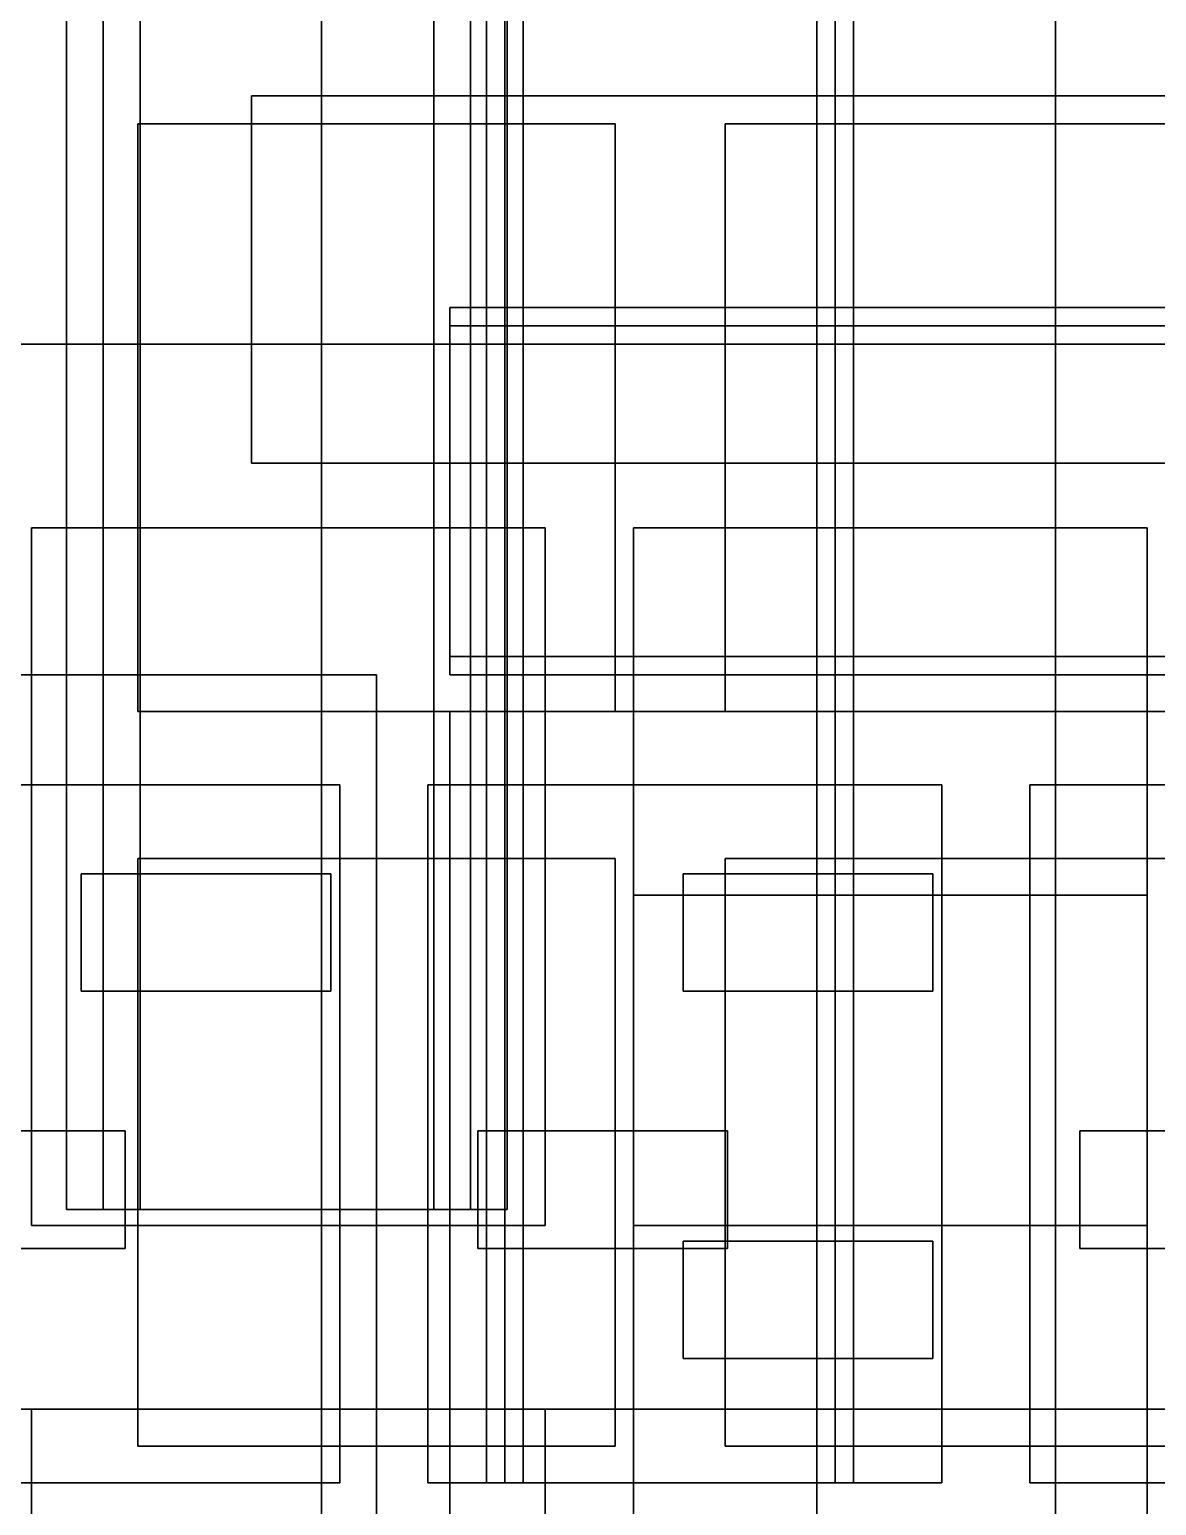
# Model space of a CAD drawing. Header units: feet. Extents: x -228 to 222, y -147 to 142.
# Drawn here: x -75.45 to -44.75, y 20.38 to 60.57 of the extents above; entities that cross this region are included whole.
import ezdxf

# ---------------------------------------------------------------- set-up
doc = ezdxf.new("R2010")
doc.units = ezdxf.units.FT
for name, color, linetype in [('bed', 7, 'CONTINUOUS'), ('corridor_clean', 7, 'CONTINUOUS'), ('corridor_patient', 7, 'CONTINUOUS'), ('corridor_public', 7, 'CONTINUOUS'), ('corridor_restricted', 7, 'CONTINUOUS'), ('corridor_sterile', 7, 'CONTINUOUS'), ('ed', 7, 'CONTINUOUS'), ('floor', 7, 'CONTINUOUS'), ('icu', 7, 'CONTINUOUS'), ('isolation_bed', 7, 'CONTINUOUS'), ('med_surg', 7, 'CONTINUOUS'), ('nicu', 7, 'CONTINUOUS'), ('oncology', 7, 'CONTINUOUS'), ('procedure', 7, 'CONTINUOUS'), ('rehab', 7, 'CONTINUOUS'), ('telemetry', 7, 'CONTINUOUS'), ('utility', 7, 'CONTINUOUS'), ('women', 7, 'CONTINUOUS')]:
    doc.layers.add(name, color=color, linetype=linetype)

msp = doc.modelspace()

# ---------------------------------------------------------------- linework, layer by layer
at = {"layer": 'bed'}
for points in [[(-67.24, 37.58, 78.75), (-74.04, 37.58, 78.75), (-74.04, 37.58, 80.95), (-67.24, 37.58, 80.95)], [(-74.04, 37.58, 78.75), (-74.04, 34.38, 78.75), (-74.04, 34.38, 80.95), (-74.04, 37.58, 80.95)], [(-74.04, 34.38, 80.95), (-67.24, 34.38, 80.95), (-67.24, 37.58, 80.95), (-74.04, 37.58, 80.95)], [(-74.04, 34.38, 78.75), (-74.04, 37.58, 78.75), (-67.24, 37.58, 78.75), (-67.24, 34.38, 78.75)], [(-67.24, 37.58, 93.75), (-74.04, 37.58, 93.75), (-74.04, 37.58, 95.95), (-67.24, 37.58, 95.95)], [(-74.04, 37.58, 93.75), (-74.04, 34.38, 93.75), (-74.04, 34.38, 95.95), (-74.04, 37.58, 95.95)], [(-74.04, 34.38, 95.95), (-67.24, 34.38, 95.95), (-67.24, 37.58, 95.95), (-74.04, 37.58, 95.95)], [(-74.04, 34.38, 93.75), (-74.04, 37.58, 93.75), (-67.24, 37.58, 93.75), (-67.24, 34.38, 93.75)], [(-67.24, 37.58, 108.75), (-74.04, 37.58, 108.75), (-74.04, 37.58, 110.95), (-67.24, 37.58, 110.95)], [(-74.04, 37.58, 108.75), (-74.04, 34.38, 108.75), (-74.04, 34.38, 110.95), (-74.04, 37.58, 110.95)], [(-74.04, 34.38, 110.95), (-67.24, 34.38, 110.95), (-67.24, 37.58, 110.95), (-74.04, 37.58, 110.95)], [(-74.04, 34.38, 108.75), (-74.04, 37.58, 108.75), (-67.24, 37.58, 108.75), (-67.24, 34.38, 108.75)], [(-67.24, 37.58, 123.75), (-74.04, 37.58, 123.75), (-74.04, 37.58, 125.95), (-67.24, 37.58, 125.95)], [(-74.04, 37.58, 123.75), (-74.04, 34.38, 123.75), (-74.04, 34.38, 125.95), (-74.04, 37.58, 125.95)], [(-74.04, 34.38, 125.95), (-67.24, 34.38, 125.95), (-67.24, 37.58, 125.95), (-74.04, 37.58, 125.95)], [(-74.04, 34.38, 123.75), (-74.04, 37.58, 123.75), (-67.24, 37.58, 123.75), (-67.24, 34.38, 123.75)], [(-67.24, 37.58, 168.75), (-74.04, 37.58, 168.75), (-74.04, 37.58, 170.95), (-67.24, 37.58, 170.95)], [(-74.04, 37.58, 168.75), (-74.04, 34.38, 168.75), (-74.04, 34.38, 170.95), (-74.04, 37.58, 170.95)], [(-74.04, 34.38, 170.95), (-67.24, 34.38, 170.95), (-67.24, 37.58, 170.95), (-74.04, 37.58, 170.95)], [(-74.04, 34.38, 168.75), (-74.04, 37.58, 168.75), (-67.24, 37.58, 168.75), (-67.24, 34.38, 168.75)], [(-67.24, 34.38, 78.75), (-67.24, 37.58, 78.75), (-67.24, 37.58, 80.95), (-67.24, 34.38, 80.95)], [(-67.24, 34.38, 93.75), (-67.24, 37.58, 93.75), (-67.24, 37.58, 95.95), (-67.24, 34.38, 95.95)], [(-67.24, 34.38, 108.75), (-67.24, 37.58, 108.75), (-67.24, 37.58, 110.95), (-67.24, 34.38, 110.95)], [(-67.24, 34.38, 123.75), (-67.24, 37.58, 123.75), (-67.24, 37.58, 125.95), (-67.24, 34.38, 125.95)], [(-67.24, 34.38, 168.75), (-67.24, 37.58, 168.75), (-67.24, 37.58, 170.95), (-67.24, 34.38, 170.95)], [(-50.84, 37.58, 78.75), (-57.64, 37.58, 78.75), (-57.64, 37.58, 80.95), (-50.84, 37.58, 80.95)], [(-57.64, 37.58, 78.75), (-57.64, 34.38, 78.75), (-57.64, 34.38, 80.95), (-57.64, 37.58, 80.95)], [(-57.64, 34.38, 80.95), (-50.84, 34.38, 80.95), (-50.84, 37.58, 80.95), (-57.64, 37.58, 80.95)], [(-57.64, 34.38, 78.75), (-57.64, 37.58, 78.75), (-50.84, 37.58, 78.75), (-50.84, 34.38, 78.75)], [(-50.84, 37.58, 93.75), (-57.64, 37.58, 93.75), (-57.64, 37.58, 95.95), (-50.84, 37.58, 95.95)], [(-57.64, 37.58, 93.75), (-57.64, 34.38, 93.75), (-57.64, 34.38, 95.95), (-57.64, 37.58, 95.95)], [(-57.64, 34.38, 95.95), (-50.84, 34.38, 95.95), (-50.84, 37.58, 95.95), (-57.64, 37.58, 95.95)], [(-57.64, 34.38, 93.75), (-57.64, 37.58, 93.75), (-50.84, 37.58, 93.75), (-50.84, 34.38, 93.75)], [(-50.84, 37.58, 108.75), (-57.64, 37.58, 108.75), (-57.64, 37.58, 110.95), (-50.84, 37.58, 110.95)], [(-57.64, 37.58, 108.75), (-57.64, 34.38, 108.75), (-57.64, 34.38, 110.95), (-57.64, 37.58, 110.95)], [(-57.64, 34.38, 110.95), (-50.84, 34.38, 110.95), (-50.84, 37.58, 110.95), (-57.64, 37.58, 110.95)], [(-57.64, 34.38, 108.75), (-57.64, 37.58, 108.75), (-50.84, 37.58, 108.75), (-50.84, 34.38, 108.75)], [(-50.84, 37.58, 123.75), (-57.64, 37.58, 123.75), (-57.64, 37.58, 125.95), (-50.84, 37.58, 125.95)], [(-57.64, 37.58, 123.75), (-57.64, 34.38, 123.75), (-57.64, 34.38, 125.95), (-57.64, 37.58, 125.95)], [(-57.64, 34.38, 125.95), (-50.84, 34.38, 125.95), (-50.84, 37.58, 125.95), (-57.64, 37.58, 125.95)], [(-57.64, 34.38, 123.75), (-57.64, 37.58, 123.75), (-50.84, 37.58, 123.75), (-50.84, 34.38, 123.75)], [(-50.84, 37.58, 168.75), (-57.64, 37.58, 168.75), (-57.64, 37.58, 170.95), (-50.84, 37.58, 170.95)], [(-57.64, 37.58, 168.75), (-57.64, 34.38, 168.75), (-57.64, 34.38, 170.95), (-57.64, 37.58, 170.95)], [(-57.64, 34.38, 170.95), (-50.84, 34.38, 170.95), (-50.84, 37.58, 170.95), (-57.64, 37.58, 170.95)], [(-57.64, 34.38, 168.75), (-57.64, 37.58, 168.75), (-50.84, 37.58, 168.75), (-50.84, 34.38, 168.75)], [(-50.84, 34.38, 78.75), (-50.84, 37.58, 78.75), (-50.84, 37.58, 80.95), (-50.84, 34.38, 80.95)], [(-50.84, 34.38, 93.75), (-50.84, 37.58, 93.75), (-50.84, 37.58, 95.95), (-50.84, 34.38, 95.95)], [(-50.84, 34.38, 108.75), (-50.84, 37.58, 108.75), (-50.84, 37.58, 110.95), (-50.84, 34.38, 110.95)], [(-50.84, 34.38, 123.75), (-50.84, 37.58, 123.75), (-50.84, 37.58, 125.95), (-50.84, 34.38, 125.95)], [(-50.84, 34.38, 168.75), (-50.84, 37.58, 168.75), (-50.84, 37.58, 170.95), (-50.84, 34.38, 170.95)], [(-74.04, 34.38, 78.75), (-67.24, 34.38, 78.75), (-67.24, 34.38, 80.95), (-74.04, 34.38, 80.95)], [(-74.04, 34.38, 93.75), (-67.24, 34.38, 93.75), (-67.24, 34.38, 95.95), (-74.04, 34.38, 95.95)], [(-74.04, 34.38, 108.75), (-67.24, 34.38, 108.75), (-67.24, 34.38, 110.95), (-74.04, 34.38, 110.95)], [(-74.04, 34.38, 123.75), (-67.24, 34.38, 123.75), (-67.24, 34.38, 125.95), (-74.04, 34.38, 125.95)], [(-74.04, 34.38, 168.75), (-67.24, 34.38, 168.75), (-67.24, 34.38, 170.95), (-74.04, 34.38, 170.95)], [(-57.64, 34.38, 78.75), (-50.84, 34.38, 78.75), (-50.84, 34.38, 80.95), (-57.64, 34.38, 80.95)], [(-57.64, 34.38, 93.75), (-50.84, 34.38, 93.75), (-50.84, 34.38, 95.95), (-57.64, 34.38, 95.95)], [(-57.64, 34.38, 108.75), (-50.84, 34.38, 108.75), (-50.84, 34.38, 110.95), (-57.64, 34.38, 110.95)], [(-57.64, 34.38, 123.75), (-50.84, 34.38, 123.75), (-50.84, 34.38, 125.95), (-57.64, 34.38, 125.95)], [(-57.64, 34.38, 168.75), (-50.84, 34.38, 168.75), (-50.84, 34.38, 170.95), (-57.64, 34.38, 170.95)], [(-72.84, 30.58, 138.75), (-79.64, 30.58, 138.75), (-79.64, 30.58, 140.95), (-72.84, 30.58, 140.95)], [(-79.64, 27.38, 140.95), (-72.84, 27.38, 140.95), (-72.84, 30.58, 140.95), (-79.64, 30.58, 140.95)], [(-79.64, 27.38, 138.75), (-79.64, 30.58, 138.75), (-72.84, 30.58, 138.75), (-72.84, 27.38, 138.75)], [(-72.84, 30.58, 153.75), (-79.64, 30.58, 153.75), (-79.64, 30.58, 155.95), (-72.84, 30.58, 155.95)], [(-79.64, 27.38, 155.95), (-72.84, 27.38, 155.95), (-72.84, 30.58, 155.95), (-79.64, 30.58, 155.95)], [(-79.64, 27.38, 153.75), (-79.64, 30.58, 153.75), (-72.84, 30.58, 153.75), (-72.84, 27.38, 153.75)], [(-72.84, 27.38, 138.75), (-72.84, 30.58, 138.75), (-72.84, 30.58, 140.95), (-72.84, 27.38, 140.95)], [(-72.84, 27.38, 153.75), (-72.84, 30.58, 153.75), (-72.84, 30.58, 155.95), (-72.84, 27.38, 155.95)], [(-56.44, 30.58, 138.75), (-63.24, 30.58, 138.75), (-63.24, 30.58, 140.95), (-56.44, 30.58, 140.95)], [(-63.24, 30.58, 138.75), (-63.24, 27.38, 138.75), (-63.24, 27.38, 140.95), (-63.24, 30.58, 140.95)], [(-63.24, 27.38, 140.95), (-56.44, 27.38, 140.95), (-56.44, 30.58, 140.95), (-63.24, 30.58, 140.95)], [(-63.24, 27.38, 138.75), (-63.24, 30.58, 138.75), (-56.44, 30.58, 138.75), (-56.44, 27.38, 138.75)], [(-56.44, 30.58, 153.75), (-63.24, 30.58, 153.75), (-63.24, 30.58, 155.95), (-56.44, 30.58, 155.95)], [(-63.24, 30.58, 153.75), (-63.24, 27.38, 153.75), (-63.24, 27.38, 155.95), (-63.24, 30.58, 155.95)], [(-63.24, 27.38, 155.95), (-56.44, 27.38, 155.95), (-56.44, 30.58, 155.95), (-63.24, 30.58, 155.95)], [(-63.24, 27.38, 153.75), (-63.24, 30.58, 153.75), (-56.44, 30.58, 153.75), (-56.44, 27.38, 153.75)], [(-56.44, 27.38, 138.75), (-56.44, 30.58, 138.75), (-56.44, 30.58, 140.95), (-56.44, 27.38, 140.95)], [(-56.44, 27.38, 153.75), (-56.44, 30.58, 153.75), (-56.44, 30.58, 155.95), (-56.44, 27.38, 155.95)], [(-40.04, 30.58, 153.75), (-46.84, 30.58, 153.75), (-46.84, 30.58, 155.95), (-40.04, 30.58, 155.95)], [(-46.84, 30.58, 153.75), (-46.84, 27.38, 153.75), (-46.84, 27.38, 155.95), (-46.84, 30.58, 155.95)], [(-46.84, 27.38, 155.95), (-40.04, 27.38, 155.95), (-40.04, 30.58, 155.95), (-46.84, 30.58, 155.95)], [(-46.84, 27.38, 153.75), (-46.84, 30.58, 153.75), (-40.04, 30.58, 153.75), (-40.04, 27.38, 153.75)], [(-79.64, 27.38, 138.75), (-72.84, 27.38, 138.75), (-72.84, 27.38, 140.95), (-79.64, 27.38, 140.95)], [(-79.64, 27.38, 153.75), (-72.84, 27.38, 153.75), (-72.84, 27.38, 155.95), (-79.64, 27.38, 155.95)], [(-63.24, 27.38, 138.75), (-56.44, 27.38, 138.75), (-56.44, 27.38, 140.95), (-63.24, 27.38, 140.95)], [(-63.24, 27.38, 153.75), (-56.44, 27.38, 153.75), (-56.44, 27.38, 155.95), (-63.24, 27.38, 155.95)], [(-46.84, 27.38, 153.75), (-40.04, 27.38, 153.75), (-40.04, 27.38, 155.95), (-46.84, 27.38, 155.95)]]:
    msp.add_3dface(points, dxfattribs=at)
at = {"layer": 'corridor_clean'}
for points in [[(-73.44, 110.44, 17.4), (-73.44, 28.44, 17.4), (-73.44, 28.44, 18.6), (-73.44, 110.44, 18.6)], [(-73.44, 28.44, 18.6), (-63.44, 28.44, 18.6), (-63.44, 110.44, 18.6), (-73.44, 110.44, 18.6)], [(-73.44, 28.44, 17.4), (-73.44, 110.44, 17.4), (-63.44, 110.44, 17.4), (-63.44, 28.44, 17.4)], [(-63.44, 28.44, 17.4), (-63.44, 110.44, 17.4), (-63.44, 110.44, 18.6), (-63.44, 28.44, 18.6)], [(-73.44, 28.44, 17.4), (-63.44, 28.44, 17.4), (-63.44, 28.44, 18.6), (-73.44, 28.44, 18.6)]]:
    msp.add_3dface(points, dxfattribs=at)
at = {"layer": 'corridor_patient'}
for points in [[(-73.44, 110.44, 32.4), (-73.44, 28.44, 32.4), (-73.44, 28.44, 33.6), (-73.44, 110.44, 33.6)], [(-73.44, 28.44, 33.6), (-63.44, 28.44, 33.6), (-63.44, 110.44, 33.6), (-73.44, 110.44, 33.6)], [(-73.44, 28.44, 32.4), (-73.44, 110.44, 32.4), (-63.44, 110.44, 32.4), (-63.44, 28.44, 32.4)], [(-63.44, 28.44, 32.4), (-63.44, 110.44, 32.4), (-63.44, 110.44, 33.6), (-63.44, 28.44, 33.6)], [(-63, 103, 62.4), (-63, 21, 62.4), (-63, 21, 63.6), (-63, 103, 63.6)], [(-63, 21, 63.6), (-53, 21, 63.6), (-53, 103, 63.6), (-63, 103, 63.6)], [(-63, 21, 62.4), (-63, 103, 62.4), (-53, 103, 62.4), (-53, 21, 62.4)], [(-63, 103, 182.4), (-63, 21, 182.4), (-63, 21, 183.6), (-63, 103, 183.6)], [(-63, 21, 183.6), (-53, 21, 183.6), (-53, 103, 183.6), (-63, 103, 183.6)], [(-63, 21, 182.4), (-63, 103, 182.4), (-53, 103, 182.4), (-53, 21, 182.4)], [(-62.5, 103, 77.4), (-62.5, 21, 77.4), (-62.5, 21, 78.6), (-62.5, 103, 78.6)], [(-62.5, 21, 78.6), (-53.5, 21, 78.6), (-53.5, 103, 78.6), (-62.5, 103, 78.6)], [(-62.5, 21, 77.4), (-62.5, 103, 77.4), (-53.5, 103, 77.4), (-53.5, 21, 77.4)], [(-62.5, 103, 92.4), (-62.5, 21, 92.4), (-62.5, 21, 93.6), (-62.5, 103, 93.6)], [(-62.5, 21, 93.6), (-53.5, 21, 93.6), (-53.5, 103, 93.6), (-62.5, 103, 93.6)], [(-62.5, 21, 92.4), (-62.5, 103, 92.4), (-53.5, 103, 92.4), (-53.5, 21, 92.4)], [(-62.5, 103, 107.4), (-62.5, 21, 107.4), (-62.5, 21, 108.6), (-62.5, 103, 108.6)], [(-62.5, 21, 108.6), (-53.5, 21, 108.6), (-53.5, 103, 108.6), (-62.5, 103, 108.6)], [(-62.5, 21, 107.4), (-62.5, 103, 107.4), (-53.5, 103, 107.4), (-53.5, 21, 107.4)], [(-62.5, 103, 122.4), (-62.5, 21, 122.4), (-62.5, 21, 123.6), (-62.5, 103, 123.6)], [(-62.5, 21, 123.6), (-53.5, 21, 123.6), (-53.5, 103, 123.6), (-62.5, 103, 123.6)], [(-62.5, 21, 122.4), (-62.5, 103, 122.4), (-53.5, 103, 122.4), (-53.5, 21, 122.4)], [(-62.5, 103, 152.4), (-62.5, 21, 152.4), (-62.5, 21, 153.6), (-62.5, 103, 153.6)], [(-62.5, 21, 153.6), (-53.5, 21, 153.6), (-53.5, 103, 153.6), (-62.5, 103, 153.6)], [(-62.5, 21, 152.4), (-62.5, 103, 152.4), (-53.5, 103, 152.4), (-53.5, 21, 152.4)], [(-53.5, 21, 77.4), (-53.5, 103, 77.4), (-53.5, 103, 78.6), (-53.5, 21, 78.6)], [(-53.5, 21, 92.4), (-53.5, 103, 92.4), (-53.5, 103, 93.6), (-53.5, 21, 93.6)], [(-53.5, 21, 107.4), (-53.5, 103, 107.4), (-53.5, 103, 108.6), (-53.5, 21, 108.6)], [(-53.5, 21, 122.4), (-53.5, 103, 122.4), (-53.5, 103, 123.6), (-53.5, 21, 123.6)], [(-53.5, 21, 152.4), (-53.5, 103, 152.4), (-53.5, 103, 153.6), (-53.5, 21, 153.6)], [(-53, 21, 62.4), (-53, 103, 62.4), (-53, 103, 63.6), (-53, 21, 63.6)], [(-53, 21, 182.4), (-53, 103, 182.4), (-53, 103, 183.6), (-53, 21, 183.6)], [(-1.4, 58.76, 32.4), (-69.4, 58.76, 32.4), (-69.4, 58.76, 33.6), (-1.4, 58.76, 33.6)], [(-69.4, 58.76, 32.4), (-69.4, 48.76, 32.4), (-69.4, 48.76, 33.6), (-69.4, 58.76, 33.6)], [(-69.4, 48.76, 33.6), (-1.4, 48.76, 33.6), (-1.4, 58.76, 33.6), (-69.4, 58.76, 33.6)], [(-69.4, 48.76, 32.4), (-69.4, 58.76, 32.4), (-1.4, 58.76, 32.4), (-1.4, 48.76, 32.4)], [(4, 53, 62.4), (-64, 53, 62.4), (-64, 53, 63.6), (4, 53, 63.6)], [(-64, 53, 62.4), (-64, 43, 62.4), (-64, 43, 63.6), (-64, 53, 63.6)], [(-64, 43, 63.6), (4, 43, 63.6), (4, 53, 63.6), (-64, 53, 63.6)], [(-64, 43, 62.4), (-64, 53, 62.4), (4, 53, 62.4), (4, 43, 62.4)], [(4, 52.5, 122.4), (-64, 52.5, 122.4), (-64, 52.5, 123.6), (4, 52.5, 123.6)], [(-64, 52.5, 122.4), (-64, 43.5, 122.4), (-64, 43.5, 123.6), (-64, 52.5, 123.6)], [(-64, 43.5, 123.6), (4, 43.5, 123.6), (4, 52.5, 123.6), (-64, 52.5, 123.6)], [(-64, 43.5, 122.4), (-64, 52.5, 122.4), (4, 52.5, 122.4), (4, 43.5, 122.4)], [(-69.4, 48.76, 32.4), (-1.4, 48.76, 32.4), (-1.4, 48.76, 33.6), (-69.4, 48.76, 33.6)], [(-64, 43.5, 122.4), (4, 43.5, 122.4), (4, 43.5, 123.6), (-64, 43.5, 123.6)], [(-64, 43, 62.4), (4, 43, 62.4), (4, 43, 63.6), (-64, 43, 63.6)], [(-73.44, 28.44, 32.4), (-63.44, 28.44, 32.4), (-63.44, 28.44, 33.6), (-73.44, 28.44, 33.6)], [(-63, 21, 62.4), (-53, 21, 62.4), (-53, 21, 63.6), (-63, 21, 63.6)], [(-63, 21, 182.4), (-53, 21, 182.4), (-53, 21, 183.6), (-63, 21, 183.6)], [(-62.5, 21, 77.4), (-53.5, 21, 77.4), (-53.5, 21, 78.6), (-62.5, 21, 78.6)], [(-62.5, 21, 92.4), (-53.5, 21, 92.4), (-53.5, 21, 93.6), (-62.5, 21, 93.6)], [(-62.5, 21, 107.4), (-53.5, 21, 107.4), (-53.5, 21, 108.6), (-62.5, 21, 108.6)], [(-62.5, 21, 122.4), (-53.5, 21, 122.4), (-53.5, 21, 123.6), (-62.5, 21, 123.6)], [(-62.5, 21, 152.4), (-53.5, 21, 152.4), (-53.5, 21, 153.6), (-62.5, 21, 153.6)]]:
    msp.add_3dface(points, dxfattribs=at)
at = {"layer": 'corridor_public'}
for points in [[(-74.44, 110.44, 32.4), (-74.44, 28.44, 32.4), (-74.44, 28.44, 33.6), (-74.44, 110.44, 33.6)], [(-74.44, 28.44, 33.6), (-62.44, 28.44, 33.6), (-62.44, 110.44, 33.6), (-74.44, 110.44, 33.6)], [(-74.44, 28.44, 32.4), (-74.44, 110.44, 32.4), (-62.44, 110.44, 32.4), (-62.44, 28.44, 32.4)], [(-62.44, 28.44, 32.4), (-62.44, 110.44, 32.4), (-62.44, 110.44, 33.6), (-62.44, 28.44, 33.6)], [(-62, 103, 77.4), (-62, 21, 77.4), (-62, 21, 78.6), (-62, 103, 78.6)], [(-62, 21, 78.6), (-54, 21, 78.6), (-54, 103, 78.6), (-62, 103, 78.6)], [(-62, 21, 77.4), (-62, 103, 77.4), (-54, 103, 77.4), (-54, 21, 77.4)], [(-62, 103, 92.4), (-62, 21, 92.4), (-62, 21, 93.6), (-62, 103, 93.6)], [(-62, 21, 93.6), (-54, 21, 93.6), (-54, 103, 93.6), (-62, 103, 93.6)], [(-62, 21, 92.4), (-62, 103, 92.4), (-54, 103, 92.4), (-54, 21, 92.4)], [(-62, 103, 107.4), (-62, 21, 107.4), (-62, 21, 108.6), (-62, 103, 108.6)], [(-62, 21, 108.6), (-54, 21, 108.6), (-54, 103, 108.6), (-62, 103, 108.6)], [(-62, 21, 107.4), (-62, 103, 107.4), (-54, 103, 107.4), (-54, 21, 107.4)], [(-62, 103, 152.4), (-62, 21, 152.4), (-62, 21, 153.6), (-62, 103, 153.6)], [(-62, 21, 153.6), (-54, 21, 153.6), (-54, 103, 153.6), (-62, 103, 153.6)], [(-62, 21, 152.4), (-62, 103, 152.4), (-54, 103, 152.4), (-54, 21, 152.4)], [(-54, 21, 77.4), (-54, 103, 77.4), (-54, 103, 78.6), (-54, 21, 78.6)], [(-54, 21, 92.4), (-54, 103, 92.4), (-54, 103, 93.6), (-54, 21, 93.6)], [(-54, 21, 107.4), (-54, 103, 107.4), (-54, 103, 108.6), (-54, 21, 108.6)], [(-54, 21, 152.4), (-54, 103, 152.4), (-54, 103, 153.6), (-54, 21, 153.6)], [(-74.44, 28.44, 32.4), (-62.44, 28.44, 32.4), (-62.44, 28.44, 33.6), (-74.44, 28.44, 33.6)], [(-62, 21, 77.4), (-54, 21, 77.4), (-54, 21, 78.6), (-62, 21, 78.6)], [(-62, 21, 92.4), (-54, 21, 92.4), (-54, 21, 93.6), (-62, 21, 93.6)], [(-62, 21, 107.4), (-54, 21, 107.4), (-54, 21, 108.6), (-62, 21, 108.6)], [(-62, 21, 152.4), (-54, 21, 152.4), (-54, 21, 153.6), (-62, 21, 153.6)]]:
    msp.add_3dface(points, dxfattribs=at)
at = {"layer": 'corridor_restricted'}
for points in [[(-73.44, 110.44, 47.4), (-73.44, 28.44, 47.4), (-73.44, 28.44, 48.6), (-73.44, 110.44, 48.6)], [(-73.44, 28.44, 48.6), (-63.44, 28.44, 48.6), (-63.44, 110.44, 48.6), (-73.44, 110.44, 48.6)], [(-73.44, 28.44, 47.4), (-73.44, 110.44, 47.4), (-63.44, 110.44, 47.4), (-63.44, 28.44, 47.4)], [(-72.44, 110.44, 2.4), (-72.44, 28.44, 2.4), (-72.44, 28.44, 3.6), (-72.44, 110.44, 3.6)], [(-72.44, 28.44, 3.6), (-64.44, 28.44, 3.6), (-64.44, 110.44, 3.6), (-72.44, 110.44, 3.6)], [(-72.44, 28.44, 2.4), (-72.44, 110.44, 2.4), (-64.44, 110.44, 2.4), (-64.44, 28.44, 2.4)], [(-64.44, 28.44, 2.4), (-64.44, 110.44, 2.4), (-64.44, 110.44, 3.6), (-64.44, 28.44, 3.6)], [(-63.44, 28.44, 47.4), (-63.44, 110.44, 47.4), (-63.44, 110.44, 48.6), (-63.44, 28.44, 48.6)], [(-62.5, 103, 137.4), (-62.5, 21, 137.4), (-62.5, 21, 138.6), (-62.5, 103, 138.6)], [(-62.5, 21, 138.6), (-53.5, 21, 138.6), (-53.5, 103, 138.6), (-62.5, 103, 138.6)], [(-62.5, 21, 137.4), (-62.5, 103, 137.4), (-53.5, 103, 137.4), (-53.5, 21, 137.4)], [(-62.5, 103, 167.4), (-62.5, 21, 167.4), (-62.5, 21, 168.6), (-62.5, 103, 168.6)], [(-62.5, 21, 168.6), (-53.5, 21, 168.6), (-53.5, 103, 168.6), (-62.5, 103, 168.6)], [(-62.5, 21, 167.4), (-62.5, 103, 167.4), (-53.5, 103, 167.4), (-53.5, 21, 167.4)], [(-53.5, 21, 137.4), (-53.5, 103, 137.4), (-53.5, 103, 138.6), (-53.5, 21, 138.6)], [(-53.5, 21, 167.4), (-53.5, 103, 167.4), (-53.5, 103, 168.6), (-53.5, 21, 168.6)], [(-1.4, 58.76, 47.4), (-69.4, 58.76, 47.4), (-69.4, 58.76, 48.6), (-1.4, 58.76, 48.6)], [(-69.4, 58.76, 47.4), (-69.4, 48.76, 47.4), (-69.4, 48.76, 48.6), (-69.4, 58.76, 48.6)], [(-69.4, 48.76, 48.6), (-1.4, 48.76, 48.6), (-1.4, 58.76, 48.6), (-69.4, 58.76, 48.6)], [(-69.4, 48.76, 47.4), (-69.4, 58.76, 47.4), (-1.4, 58.76, 47.4), (-1.4, 48.76, 47.4)], [(-69.4, 48.76, 47.4), (-1.4, 48.76, 47.4), (-1.4, 48.76, 48.6), (-69.4, 48.76, 48.6)], [(-73.44, 28.44, 47.4), (-63.44, 28.44, 47.4), (-63.44, 28.44, 48.6), (-73.44, 28.44, 48.6)], [(-72.44, 28.44, 2.4), (-64.44, 28.44, 2.4), (-64.44, 28.44, 3.6), (-72.44, 28.44, 3.6)], [(-62.5, 21, 137.4), (-53.5, 21, 137.4), (-53.5, 21, 138.6), (-62.5, 21, 138.6)], [(-62.5, 21, 167.4), (-53.5, 21, 167.4), (-53.5, 21, 168.6), (-62.5, 21, 168.6)]]:
    msp.add_3dface(points, dxfattribs=at)
at = {"layer": 'corridor_sterile'}
for points in [[(-72.44, 110.44, 47.4), (-72.44, 28.44, 47.4), (-72.44, 28.44, 48.6), (-72.44, 110.44, 48.6)], [(-72.44, 28.44, 48.6), (-64.44, 28.44, 48.6), (-64.44, 110.44, 48.6), (-72.44, 110.44, 48.6)], [(-72.44, 28.44, 47.4), (-72.44, 110.44, 47.4), (-64.44, 110.44, 47.4), (-64.44, 28.44, 47.4)], [(-64.44, 28.44, 47.4), (-64.44, 110.44, 47.4), (-64.44, 110.44, 48.6), (-64.44, 28.44, 48.6)], [(-72.44, 28.44, 47.4), (-64.44, 28.44, 47.4), (-64.44, 28.44, 48.6), (-72.44, 28.44, 48.6)]]:
    msp.add_3dface(points, dxfattribs=at)
at = {"layer": 'ed'}
for points in [[(-59.5, 58, 30), (-72.5, 58, 30), (-72.5, 58, 34.6), (-59.5, 58, 34.6)], [(-72.5, 58, 30), (-72.5, 42, 30), (-72.5, 42, 34.6), (-72.5, 58, 34.6)], [(-72.5, 42, 34.6), (-59.5, 42, 34.6), (-59.5, 58, 34.6), (-72.5, 58, 34.6)], [(-72.5, 42, 30), (-72.5, 58, 30), (-59.5, 58, 30), (-59.5, 42, 30)], [(-59.5, 42, 30), (-59.5, 58, 30), (-59.5, 58, 34.6), (-59.5, 42, 34.6)], [(-43.5, 58, 30), (-56.5, 58, 30), (-56.5, 58, 34.6), (-43.5, 58, 34.6)], [(-56.5, 58, 30), (-56.5, 42, 30), (-56.5, 42, 34.6), (-56.5, 58, 34.6)], [(-56.5, 42, 34.6), (-43.5, 42, 34.6), (-43.5, 58, 34.6), (-56.5, 58, 34.6)], [(-56.5, 42, 30), (-56.5, 58, 30), (-43.5, 58, 30), (-43.5, 42, 30)], [(-72.5, 42, 30), (-59.5, 42, 30), (-59.5, 42, 34.6), (-72.5, 42, 34.6)], [(-56.5, 42, 30), (-43.5, 42, 30), (-43.5, 42, 34.6), (-56.5, 42, 34.6)], [(-59.5, 38, 30), (-72.5, 38, 30), (-72.5, 38, 34.6), (-59.5, 38, 34.6)], [(-72.5, 38, 30), (-72.5, 22, 30), (-72.5, 22, 34.6), (-72.5, 38, 34.6)], [(-72.5, 22, 34.6), (-59.5, 22, 34.6), (-59.5, 38, 34.6), (-72.5, 38, 34.6)], [(-72.5, 22, 30), (-72.5, 38, 30), (-59.5, 38, 30), (-59.5, 22, 30)], [(-59.5, 22, 30), (-59.5, 38, 30), (-59.5, 38, 34.6), (-59.5, 22, 34.6)], [(-43.5, 38, 30), (-56.5, 38, 30), (-56.5, 38, 34.6), (-43.5, 38, 34.6)], [(-56.5, 38, 30), (-56.5, 22, 30), (-56.5, 22, 34.6), (-56.5, 38, 34.6)], [(-56.5, 22, 34.6), (-43.5, 22, 34.6), (-43.5, 38, 34.6), (-56.5, 38, 34.6)], [(-56.5, 22, 30), (-56.5, 38, 30), (-43.5, 38, 30), (-43.5, 22, 30)], [(-72.5, 22, 30), (-59.5, 22, 30), (-59.5, 22, 34.6), (-72.5, 22, 34.6)], [(-56.5, 22, 30), (-43.5, 22, 30), (-43.5, 22, 34.6), (-56.5, 22, 34.6)]]:
    msp.add_3dface(points, dxfattribs=at)
at = {"layer": 'floor'}
for points in [[(-215, -135, 0.275), (215, -135, 0.275), (215, 135, 0.275), (-215, 135, 0.275)], [(-215, -135, -0.275), (-215, 135, -0.275), (215, 135, -0.275), (215, -135, -0.275)], [(-215, -135, 15.275), (215, -135, 15.275), (215, 135, 15.275), (-215, 135, 15.275)], [(-215, -135, 14.725), (-215, 135, 14.725), (215, 135, 14.725), (215, -135, 14.725)], [(-215, -135, 30.275), (215, -135, 30.275), (215, 135, 30.275), (-215, 135, 30.275)], [(-215, -135, 29.725), (-215, 135, 29.725), (215, 135, 29.725), (215, -135, 29.725)], [(-215, -135, 45.275), (215, -135, 45.275), (215, 135, 45.275), (-215, 135, 45.275)], [(-215, -135, 44.725), (-215, 135, 44.725), (215, 135, 44.725), (215, -135, 44.725)], [(-215, -135, 60.275), (215, -135, 60.275), (215, 135, 60.275), (-215, 135, 60.275)], [(-215, -135, 59.725), (-215, 135, 59.725), (215, 135, 59.725), (215, -135, 59.725)], [(-165, -105, 75.275), (165, -105, 75.275), (165, 105, 75.275), (-165, 105, 75.275)], [(-165, -105, 74.725), (-165, 105, 74.725), (165, 105, 74.725), (165, -105, 74.725)], [(-165, -105, 90.275), (165, -105, 90.275), (165, 105, 90.275), (-165, 105, 90.275)], [(-165, -105, 89.725), (-165, 105, 89.725), (165, 105, 89.725), (165, -105, 89.725)], [(-165, -105, 105.275), (165, -105, 105.275), (165, 105, 105.275), (-165, 105, 105.275)], [(-165, -105, 104.725), (-165, 105, 104.725), (165, 105, 104.725), (165, -105, 104.725)], [(-165, -105, 120.275), (165, -105, 120.275), (165, 105, 120.275), (-165, 105, 120.275)], [(-165, -105, 119.725), (-165, 105, 119.725), (165, 105, 119.725), (165, -105, 119.725)], [(-165, -105, 135.275), (165, -105, 135.275), (165, 105, 135.275), (-165, 105, 135.275)], [(-165, -105, 134.725), (-165, 105, 134.725), (165, 105, 134.725), (165, -105, 134.725)], [(-165, -105, 150.275), (165, -105, 150.275), (165, 105, 150.275), (-165, 105, 150.275)], [(-165, -105, 149.725), (-165, 105, 149.725), (165, 105, 149.725), (165, -105, 149.725)], [(-165, -105, 165.275), (165, -105, 165.275), (165, 105, 165.275), (-165, 105, 165.275)], [(-165, -105, 164.725), (-165, 105, 164.725), (165, 105, 164.725), (165, -105, 164.725)], [(-165, -105, 180.275), (165, -105, 180.275), (165, 105, 180.275), (-165, 105, 180.275)], [(-165, -105, 179.725), (-165, 105, 179.725), (165, 105, 179.725), (165, -105, 179.725)], [(-165, -95, 195.275), (165, -95, 195.275), (165, 95, 195.275), (-165, 95, 195.275)], [(-165, -95, 194.725), (-165, 95, 194.725), (165, 95, 194.725), (165, -95, 194.725)], [(-165, -95, 210.275), (165, -95, 210.275), (165, 95, 210.275), (-165, 95, 210.275)], [(-165, -95, 209.725), (-165, 95, 209.725), (165, 95, 209.725), (165, -95, 209.725)], [(-130, -75, 225.275), (130, -75, 225.275), (130, 75, 225.275), (-130, 75, 225.275)], [(-130, -75, 224.725), (-130, 75, 224.725), (130, 75, 224.725), (130, -75, 224.725)]]:
    msp.add_3dface(points, dxfattribs=at)
at = {"layer": 'icu'}
for points in [[(-202.5, 16, 62.5), (-67.5, 16, 62.5), (-67.5, 100, 62.5), (-202.5, 100, 62.5)], [(-202.5, 16, 60), (-202.5, 100, 60), (-67.5, 100, 60), (-67.5, 16, 60)], [(-67.5, 16, 60), (-67.5, 100, 60), (-67.5, 100, 62.5), (-67.5, 16, 62.5)], [(-47.5, 100, 60), (-47.5, 16, 60), (-47.5, 16, 62.5), (-47.5, 100, 62.5)], [(-47.5, 16, 62.5), (87.5, 16, 62.5), (87.5, 100, 62.5), (-47.5, 100, 62.5)], [(-47.5, 16, 60), (-47.5, 100, 60), (87.5, 100, 60), (87.5, 16, 60)]]:
    msp.add_3dface(points, dxfattribs=at)
at = {"layer": 'isolation_bed'}
for points in [[(-50.84, 27.58, 183.75), (-57.64, 27.58, 183.75), (-57.64, 27.58, 185.95), (-50.84, 27.58, 185.95)], [(-57.64, 27.58, 183.75), (-57.64, 24.38, 183.75), (-57.64, 24.38, 185.95), (-57.64, 27.58, 185.95)], [(-57.64, 24.38, 185.95), (-50.84, 24.38, 185.95), (-50.84, 27.58, 185.95), (-57.64, 27.58, 185.95)], [(-57.64, 24.38, 183.75), (-57.64, 27.58, 183.75), (-50.84, 27.58, 183.75), (-50.84, 24.38, 183.75)], [(-50.84, 24.38, 183.75), (-50.84, 27.58, 183.75), (-50.84, 27.58, 185.95), (-50.84, 24.38, 185.95)], [(-57.64, 24.38, 183.75), (-50.84, 24.38, 183.75), (-50.84, 24.38, 185.95), (-57.64, 24.38, 185.95)]]:
    msp.add_3dface(points, dxfattribs=at)
at = {"layer": 'med_surg'}
for points in [[(-18, 52, 75), (-146, 52, 75), (-146, 52, 77.5), (-18, 52, 77.5)], [(-146, -52, 77.5), (-18, -52, 77.5), (-18, 52, 77.5), (-146, 52, 77.5)], [(-146, -52, 75), (-146, 52, 75), (-18, 52, 75), (-18, -52, 75)], [(-18, 52, 90), (-146, 52, 90), (-146, 52, 92.5), (-18, 52, 92.5)], [(-146, -52, 92.5), (-18, -52, 92.5), (-18, 52, 92.5), (-146, 52, 92.5)], [(-146, -52, 90), (-146, 52, 90), (-18, 52, 90), (-18, -52, 90)], [(-18, 52, 105), (-146, 52, 105), (-146, 52, 107.5), (-18, 52, 107.5)], [(-146, -52, 107.5), (-18, -52, 107.5), (-18, 52, 107.5), (-146, 52, 107.5)], [(-146, -52, 105), (-146, 52, 105), (-18, 52, 105), (-18, -52, 105)], [(-61.4, 47, 75), (-75.4, 47, 75), (-75.4, 47, 79.2), (-61.4, 47, 79.2)], [(-75.4, 47, 75), (-75.4, 28, 75), (-75.4, 28, 79.2), (-75.4, 47, 79.2)], [(-75.4, 28, 79.2), (-61.4, 28, 79.2), (-61.4, 47, 79.2), (-75.4, 47, 79.2)], [(-75.4, 28, 75), (-75.4, 47, 75), (-61.4, 47, 75), (-61.4, 28, 75)], [(-61.4, 47, 90), (-75.4, 47, 90), (-75.4, 47, 94.2), (-61.4, 47, 94.2)], [(-75.4, 47, 90), (-75.4, 28, 90), (-75.4, 28, 94.2), (-75.4, 47, 94.2)], [(-75.4, 28, 94.2), (-61.4, 28, 94.2), (-61.4, 47, 94.2), (-75.4, 47, 94.2)], [(-75.4, 28, 90), (-75.4, 47, 90), (-61.4, 47, 90), (-61.4, 28, 90)], [(-61.4, 47, 105), (-75.4, 47, 105), (-75.4, 47, 109.2), (-61.4, 47, 109.2)], [(-75.4, 47, 105), (-75.4, 28, 105), (-75.4, 28, 109.2), (-75.4, 47, 109.2)], [(-75.4, 28, 109.2), (-61.4, 28, 109.2), (-61.4, 47, 109.2), (-75.4, 47, 109.2)], [(-75.4, 28, 105), (-75.4, 47, 105), (-61.4, 47, 105), (-61.4, 28, 105)], [(-61.4, 28, 75), (-61.4, 47, 75), (-61.4, 47, 79.2), (-61.4, 28, 79.2)], [(-61.4, 28, 90), (-61.4, 47, 90), (-61.4, 47, 94.2), (-61.4, 28, 94.2)], [(-61.4, 28, 105), (-61.4, 47, 105), (-61.4, 47, 109.2), (-61.4, 28, 109.2)], [(-45, 47, 75), (-59, 47, 75), (-59, 47, 79.2), (-45, 47, 79.2)], [(-59, 47, 75), (-59, 28, 75), (-59, 28, 79.2), (-59, 47, 79.2)], [(-59, 28, 79.2), (-45, 28, 79.2), (-45, 47, 79.2), (-59, 47, 79.2)], [(-59, 28, 75), (-59, 47, 75), (-45, 47, 75), (-45, 28, 75)], [(-45, 47, 90), (-59, 47, 90), (-59, 47, 94.2), (-45, 47, 94.2)], [(-59, 47, 90), (-59, 28, 90), (-59, 28, 94.2), (-59, 47, 94.2)], [(-59, 28, 94.2), (-45, 28, 94.2), (-45, 47, 94.2), (-59, 47, 94.2)], [(-59, 28, 90), (-59, 47, 90), (-45, 47, 90), (-45, 28, 90)], [(-45, 47, 105), (-59, 47, 105), (-59, 47, 109.2), (-45, 47, 109.2)], [(-59, 47, 105), (-59, 28, 105), (-59, 28, 109.2), (-59, 47, 109.2)], [(-59, 28, 109.2), (-45, 28, 109.2), (-45, 47, 109.2), (-59, 47, 109.2)], [(-59, 28, 105), (-59, 47, 105), (-45, 47, 105), (-45, 28, 105)], [(-45, 28, 75), (-45, 47, 75), (-45, 47, 79.2), (-45, 28, 79.2)], [(-45, 28, 90), (-45, 47, 90), (-45, 47, 94.2), (-45, 28, 94.2)], [(-45, 28, 105), (-45, 47, 105), (-45, 47, 109.2), (-45, 28, 109.2)], [(-75.4, 28, 75), (-61.4, 28, 75), (-61.4, 28, 79.2), (-75.4, 28, 79.2)], [(-75.4, 28, 90), (-61.4, 28, 90), (-61.4, 28, 94.2), (-75.4, 28, 94.2)], [(-75.4, 28, 105), (-61.4, 28, 105), (-61.4, 28, 109.2), (-75.4, 28, 109.2)], [(-59, 28, 75), (-45, 28, 75), (-45, 28, 79.2), (-59, 28, 79.2)], [(-59, 28, 90), (-45, 28, 90), (-45, 28, 94.2), (-59, 28, 94.2)], [(-59, 28, 105), (-45, 28, 105), (-45, 28, 109.2), (-59, 28, 109.2)], [(-61.4, 23, 75), (-75.4, 23, 75), (-75.4, 23, 79.2), (-61.4, 23, 79.2)], [(-75.4, 23, 75), (-75.4, 4, 75), (-75.4, 4, 79.2), (-75.4, 23, 79.2)], [(-75.4, 4, 79.2), (-61.4, 4, 79.2), (-61.4, 23, 79.2), (-75.4, 23, 79.2)], [(-75.4, 4, 75), (-75.4, 23, 75), (-61.4, 23, 75), (-61.4, 4, 75)], [(-61.4, 23, 90), (-75.4, 23, 90), (-75.4, 23, 94.2), (-61.4, 23, 94.2)], [(-75.4, 23, 90), (-75.4, 4, 90), (-75.4, 4, 94.2), (-75.4, 23, 94.2)], [(-75.4, 4, 94.2), (-61.4, 4, 94.2), (-61.4, 23, 94.2), (-75.4, 23, 94.2)], [(-75.4, 4, 90), (-75.4, 23, 90), (-61.4, 23, 90), (-61.4, 4, 90)], [(-61.4, 23, 105), (-75.4, 23, 105), (-75.4, 23, 109.2), (-61.4, 23, 109.2)], [(-75.4, 23, 105), (-75.4, 4, 105), (-75.4, 4, 109.2), (-75.4, 23, 109.2)], [(-75.4, 4, 109.2), (-61.4, 4, 109.2), (-61.4, 23, 109.2), (-75.4, 23, 109.2)], [(-75.4, 4, 105), (-75.4, 23, 105), (-61.4, 23, 105), (-61.4, 4, 105)], [(-61.4, 4, 75), (-61.4, 23, 75), (-61.4, 23, 79.2), (-61.4, 4, 79.2)], [(-61.4, 4, 90), (-61.4, 23, 90), (-61.4, 23, 94.2), (-61.4, 4, 94.2)], [(-61.4, 4, 105), (-61.4, 23, 105), (-61.4, 23, 109.2), (-61.4, 4, 109.2)], [(-45, 23, 75), (-59, 23, 75), (-59, 23, 79.2), (-45, 23, 79.2)], [(-59, 23, 75), (-59, 4, 75), (-59, 4, 79.2), (-59, 23, 79.2)], [(-59, 4, 79.2), (-45, 4, 79.2), (-45, 23, 79.2), (-59, 23, 79.2)], [(-59, 4, 75), (-59, 23, 75), (-45, 23, 75), (-45, 4, 75)], [(-45, 23, 90), (-59, 23, 90), (-59, 23, 94.2), (-45, 23, 94.2)], [(-59, 23, 90), (-59, 4, 90), (-59, 4, 94.2), (-59, 23, 94.2)], [(-59, 4, 94.2), (-45, 4, 94.2), (-45, 23, 94.2), (-59, 23, 94.2)], [(-59, 4, 90), (-59, 23, 90), (-45, 23, 90), (-45, 4, 90)], [(-45, 23, 105), (-59, 23, 105), (-59, 23, 109.2), (-45, 23, 109.2)], [(-59, 23, 105), (-59, 4, 105), (-59, 4, 109.2), (-59, 23, 109.2)], [(-59, 4, 109.2), (-45, 4, 109.2), (-45, 23, 109.2), (-59, 23, 109.2)], [(-59, 4, 105), (-59, 23, 105), (-45, 23, 105), (-45, 4, 105)], [(-45, 4, 75), (-45, 23, 75), (-45, 23, 79.2), (-45, 4, 79.2)], [(-45, 4, 90), (-45, 23, 90), (-45, 23, 94.2), (-45, 4, 94.2)], [(-45, 4, 105), (-45, 23, 105), (-45, 23, 109.2), (-45, 4, 109.2)]]:
    msp.add_3dface(points, dxfattribs=at)
at = {"layer": 'nicu'}
for points in [[(-86, 16, 152.5), (42, 16, 152.5), (42, 100, 152.5), (-86, 100, 152.5)], [(-86, 16, 150), (-86, 100, 150), (42, 100, 150), (42, 16, 150)], [(-67, 40, 150), (-81, 40, 150), (-81, 40, 154.2), (-67, 40, 154.2)], [(-81, 21, 154.2), (-67, 21, 154.2), (-67, 40, 154.2), (-81, 40, 154.2)], [(-81, 21, 150), (-81, 40, 150), (-67, 40, 150), (-67, 21, 150)], [(-67, 21, 150), (-67, 40, 150), (-67, 40, 154.2), (-67, 21, 154.2)], [(-50.6, 40, 150), (-64.6, 40, 150), (-64.6, 40, 154.2), (-50.6, 40, 154.2)], [(-64.6, 40, 150), (-64.6, 21, 150), (-64.6, 21, 154.2), (-64.6, 40, 154.2)], [(-64.6, 21, 154.2), (-50.6, 21, 154.2), (-50.6, 40, 154.2), (-64.6, 40, 154.2)], [(-64.6, 21, 150), (-64.6, 40, 150), (-50.6, 40, 150), (-50.6, 21, 150)], [(-50.6, 21, 150), (-50.6, 40, 150), (-50.6, 40, 154.2), (-50.6, 21, 154.2)], [(-34.2, 40, 150), (-48.2, 40, 150), (-48.2, 40, 154.2), (-34.2, 40, 154.2)], [(-48.2, 40, 150), (-48.2, 21, 150), (-48.2, 21, 154.2), (-48.2, 40, 154.2)], [(-48.2, 21, 154.2), (-34.2, 21, 154.2), (-34.2, 40, 154.2), (-48.2, 40, 154.2)], [(-48.2, 21, 150), (-48.2, 40, 150), (-34.2, 40, 150), (-34.2, 21, 150)], [(-81, 21, 150), (-67, 21, 150), (-67, 21, 154.2), (-81, 21, 154.2)], [(-64.6, 21, 150), (-50.6, 21, 150), (-50.6, 21, 154.2), (-64.6, 21, 154.2)], [(-48.2, 21, 150), (-34.2, 21, 150), (-34.2, 21, 154.2), (-48.2, 21, 154.2)]]:
    msp.add_3dface(points, dxfattribs=at)
at = {"layer": 'oncology'}
for points in [[(-18, 52, 165), (-146, 52, 165), (-146, 52, 167.5), (-18, 52, 167.5)], [(-146, -52, 167.5), (-18, -52, 167.5), (-18, 52, 167.5), (-146, 52, 167.5)], [(-146, -52, 165), (-146, 52, 165), (-18, 52, 165), (-18, -52, 165)], [(-61.4, 47, 165), (-75.4, 47, 165), (-75.4, 47, 169.2), (-61.4, 47, 169.2)], [(-75.4, 47, 165), (-75.4, 28, 165), (-75.4, 28, 169.2), (-75.4, 47, 169.2)], [(-75.4, 28, 169.2), (-61.4, 28, 169.2), (-61.4, 47, 169.2), (-75.4, 47, 169.2)], [(-75.4, 28, 165), (-75.4, 47, 165), (-61.4, 47, 165), (-61.4, 28, 165)], [(-61.4, 28, 165), (-61.4, 47, 165), (-61.4, 47, 169.2), (-61.4, 28, 169.2)], [(-45, 47, 165), (-59, 47, 165), (-59, 47, 169.2), (-45, 47, 169.2)], [(-59, 47, 165), (-59, 28, 165), (-59, 28, 169.2), (-59, 47, 169.2)], [(-59, 28, 169.2), (-45, 28, 169.2), (-45, 47, 169.2), (-59, 47, 169.2)], [(-59, 28, 165), (-59, 47, 165), (-45, 47, 165), (-45, 28, 165)], [(-45, 28, 165), (-45, 47, 165), (-45, 47, 169.2), (-45, 28, 169.2)], [(-75.4, 28, 165), (-61.4, 28, 165), (-61.4, 28, 169.2), (-75.4, 28, 169.2)], [(-59, 28, 165), (-45, 28, 165), (-45, 28, 169.2), (-59, 28, 169.2)], [(-61.4, 23, 165), (-75.4, 23, 165), (-75.4, 23, 169.2), (-61.4, 23, 169.2)], [(-75.4, 23, 165), (-75.4, 4, 165), (-75.4, 4, 169.2), (-75.4, 23, 169.2)], [(-75.4, 4, 169.2), (-61.4, 4, 169.2), (-61.4, 23, 169.2), (-75.4, 23, 169.2)], [(-75.4, 4, 165), (-75.4, 23, 165), (-61.4, 23, 165), (-61.4, 4, 165)], [(-61.4, 4, 165), (-61.4, 23, 165), (-61.4, 23, 169.2), (-61.4, 4, 169.2)], [(-45, 23, 165), (-59, 23, 165), (-59, 23, 169.2), (-45, 23, 169.2)], [(-59, 23, 165), (-59, 4, 165), (-59, 4, 169.2), (-59, 23, 169.2)], [(-59, 4, 169.2), (-45, 4, 169.2), (-45, 23, 169.2), (-59, 23, 169.2)], [(-59, 4, 165), (-59, 23, 165), (-45, 23, 165), (-45, 4, 165)], [(-45, 4, 165), (-45, 23, 165), (-45, 23, 169.2), (-45, 4, 169.2)]]:
    msp.add_3dface(points, dxfattribs=at)
at = {"layer": 'procedure'}
for points in [[(-66, 43, 45), (-98, 43, 45), (-98, 43, 50.4), (-66, 43, 50.4)], [(-98, 13, 50.4), (-66, 13, 50.4), (-66, 43, 50.4), (-98, 43, 50.4)], [(-98, 13, 45), (-98, 43, 45), (-66, 43, 45), (-66, 13, 45)], [(-66, 13, 45), (-66, 43, 45), (-66, 43, 50.4), (-66, 13, 50.4)], [(-22, 43, 45), (-54, 43, 45), (-54, 43, 50.4), (-22, 43, 50.4)], [(-54, 43, 45), (-54, 13, 45), (-54, 13, 50.4), (-54, 43, 50.4)], [(-54, 13, 50.4), (-22, 13, 50.4), (-22, 43, 50.4), (-54, 43, 50.4)], [(-54, 13, 45), (-54, 43, 45), (-22, 43, 45), (-22, 13, 45)]]:
    msp.add_3dface(points, dxfattribs=at)
at = {"layer": 'rehab'}
for points in [[(64, 42, 180), (-64, 42, 180), (-64, 42, 182.5), (64, 42, 182.5)], [(-64, 42, 180), (-64, -42, 180), (-64, -42, 182.5), (-64, 42, 182.5)], [(-64, -42, 182.5), (64, -42, 182.5), (64, 42, 182.5), (-64, 42, 182.5)], [(-64, -42, 180), (-64, 42, 180), (64, 42, 180), (64, -42, 180)], [(-45, 37, 180), (-59, 37, 180), (-59, 37, 184.2), (-45, 37, 184.2)], [(-59, 37, 180), (-59, 18, 180), (-59, 18, 184.2), (-59, 37, 184.2)], [(-59, 18, 184.2), (-45, 18, 184.2), (-45, 37, 184.2), (-59, 37, 184.2)], [(-59, 18, 180), (-59, 37, 180), (-45, 37, 180), (-45, 18, 180)], [(-45, 18, 180), (-45, 37, 180), (-45, 37, 184.2), (-45, 18, 184.2)]]:
    msp.add_3dface(points, dxfattribs=at)
at = {"layer": 'telemetry'}
for points in [[(-18, 52, 120), (-146, 52, 120), (-146, 52, 122.5), (-18, 52, 122.5)], [(-146, -52, 122.5), (-18, -52, 122.5), (-18, 52, 122.5), (-146, 52, 122.5)], [(-146, -52, 120), (-146, 52, 120), (-18, 52, 120), (-18, -52, 120)], [(-61.4, 47, 120), (-75.4, 47, 120), (-75.4, 47, 124.2), (-61.4, 47, 124.2)], [(-75.4, 47, 120), (-75.4, 28, 120), (-75.4, 28, 124.2), (-75.4, 47, 124.2)], [(-75.4, 28, 124.2), (-61.4, 28, 124.2), (-61.4, 47, 124.2), (-75.4, 47, 124.2)], [(-75.4, 28, 120), (-75.4, 47, 120), (-61.4, 47, 120), (-61.4, 28, 120)], [(-61.4, 28, 120), (-61.4, 47, 120), (-61.4, 47, 124.2), (-61.4, 28, 124.2)], [(-45, 47, 120), (-59, 47, 120), (-59, 47, 124.2), (-45, 47, 124.2)], [(-59, 47, 120), (-59, 28, 120), (-59, 28, 124.2), (-59, 47, 124.2)], [(-59, 28, 124.2), (-45, 28, 124.2), (-45, 47, 124.2), (-59, 47, 124.2)], [(-59, 28, 120), (-59, 47, 120), (-45, 47, 120), (-45, 28, 120)], [(-45, 28, 120), (-45, 47, 120), (-45, 47, 124.2), (-45, 28, 124.2)], [(-75.4, 28, 120), (-61.4, 28, 120), (-61.4, 28, 124.2), (-75.4, 28, 124.2)], [(-59, 28, 120), (-45, 28, 120), (-45, 28, 124.2), (-59, 28, 124.2)], [(-61.4, 23, 120), (-75.4, 23, 120), (-75.4, 23, 124.2), (-61.4, 23, 124.2)], [(-75.4, 23, 120), (-75.4, 4, 120), (-75.4, 4, 124.2), (-75.4, 23, 124.2)], [(-75.4, 4, 124.2), (-61.4, 4, 124.2), (-61.4, 23, 124.2), (-75.4, 23, 124.2)], [(-75.4, 4, 120), (-75.4, 23, 120), (-61.4, 23, 120), (-61.4, 4, 120)], [(-61.4, 4, 120), (-61.4, 23, 120), (-61.4, 23, 124.2), (-61.4, 4, 124.2)], [(-45, 23, 120), (-59, 23, 120), (-59, 23, 124.2), (-45, 23, 124.2)], [(-59, 23, 120), (-59, 4, 120), (-59, 4, 124.2), (-59, 23, 124.2)], [(-59, 4, 124.2), (-45, 4, 124.2), (-45, 23, 124.2), (-59, 23, 124.2)], [(-59, 4, 120), (-59, 23, 120), (-45, 23, 120), (-45, 4, 120)], [(-45, 4, 120), (-45, 23, 120), (-45, 23, 124.2), (-45, 4, 124.2)]]:
    msp.add_3dface(points, dxfattribs=at)
at = {"layer": 'utility'}
for points in [[(90, 23, 225), (-90, 23, 225), (-90, 23, 230), (90, 23, 230)], [(-90, -51, 230), (90, -51, 230), (90, 23, 230), (-90, 23, 230)], [(-90, -51, 225), (-90, 23, 225), (90, 23, 225), (90, -51, 225)]]:
    msp.add_3dface(points, dxfattribs=at)
at = {"layer": 'women'}
for points in [[(-86, 16, 137.5), (42, 16, 137.5), (42, 100, 137.5), (-86, 100, 137.5)], [(-86, 16, 135), (-86, 100, 135), (42, 100, 135), (42, 16, 135)], [(-67, 40, 135), (-81, 40, 135), (-81, 40, 139.2), (-67, 40, 139.2)], [(-81, 21, 139.2), (-67, 21, 139.2), (-67, 40, 139.2), (-81, 40, 139.2)], [(-81, 21, 135), (-81, 40, 135), (-67, 40, 135), (-67, 21, 135)], [(-67, 21, 135), (-67, 40, 135), (-67, 40, 139.2), (-67, 21, 139.2)], [(-50.6, 40, 135), (-64.6, 40, 135), (-64.6, 40, 139.2), (-50.6, 40, 139.2)], [(-64.6, 40, 135), (-64.6, 21, 135), (-64.6, 21, 139.2), (-64.6, 40, 139.2)], [(-64.6, 21, 139.2), (-50.6, 21, 139.2), (-50.6, 40, 139.2), (-64.6, 40, 139.2)], [(-64.6, 21, 135), (-64.6, 40, 135), (-50.6, 40, 135), (-50.6, 21, 135)], [(-50.6, 21, 135), (-50.6, 40, 135), (-50.6, 40, 139.2), (-50.6, 21, 139.2)], [(-81, 21, 135), (-67, 21, 135), (-67, 21, 139.2), (-81, 21, 139.2)], [(-64.6, 21, 135), (-50.6, 21, 135), (-50.6, 21, 139.2), (-64.6, 21, 139.2)]]:
    msp.add_3dface(points, dxfattribs=at)

doc.saveas('drawing.dxf')
